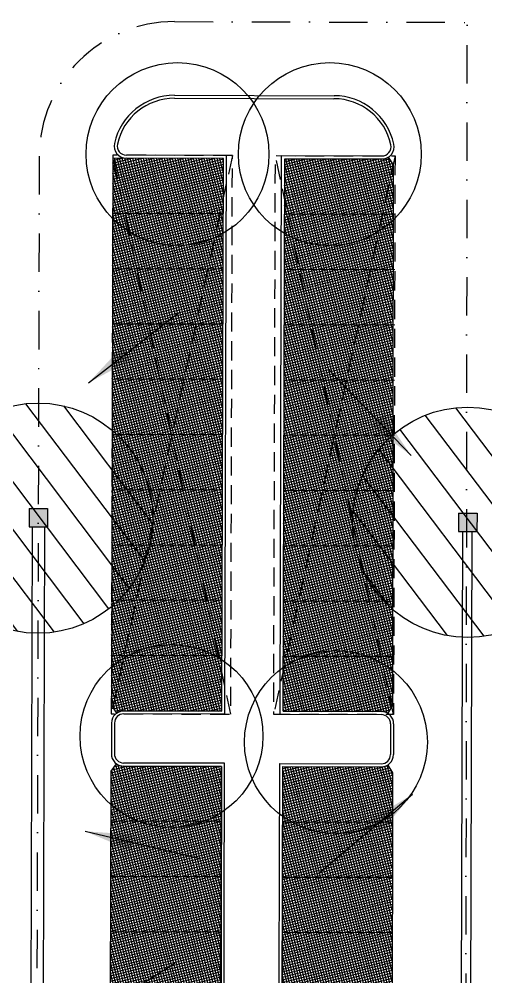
# Model space of a CAD drawing. Header units: feet. Extents: x 26064 to 27719, y 16802 to 28989.
# Drawn here: x 27178.7 to 27254.8, y 17658.3 to 17814.2 of the extents above; entities that cross this region are included whole.
import ezdxf

# ---------------------------------------------------------------- set-up
doc = ezdxf.new("R2010")
doc.units = ezdxf.units.FT
doc.header["$LTSCALE"] = 50
doc.header["$MEASUREMENT"] = 0
for name, pattern in [('CENTERPL', [0.25, 0.125, -0.0625, 0, -0.0625]), ('HIDDEN', [0.375, 0.25, -0.125]), ('HIDDEN25', [0.0938, 0.0625, -0.0313])]:
    doc.linetypes.add(name, pattern=pattern)
for name, color, linetype in [('CANOPY', 7, 'HIDDEN25'), ('CL-ROADS', 9, 'CENTERPL'), ('CONC-5INCH-BOUNDS', 251, 'Continuous'), ('CONC-5INCH-HATCH', 251, 'Continuous'), ('CURB-B', 4, 'Continuous'), ('CURB-F', 32, 'Continuous'), ('IAN-CHECK', 221, 'Continuous'), ('INLET PROTECTION', 1, 'HIDDEN'), ('INLET-HATCH', 9, 'Continuous'), ('PARKSTRIPES', 32, 'Continuous'), ('SD-OUTER-PRIVATE', 6, 'Continuous'), ('SD-STRUCTURE', 6, 'Continuous'), ('SD-STRUCTURE-PRIVATE', 6, 'Continuous')]:
    doc.layers.add(name, color=color, linetype=linetype)
doc.styles.add('ls80', font='simplex', dxfattribs={"oblique": 15, "height": 4})
doc.dimstyles.new('dim', dxfattribs={"dimtxt": 0.18, "dimasz": 0.16, "dimexe": 0.0625, "dimexo": 0.0625, "dimgap": 0.03, "dimtad": 3, "dimdec": 4, "dimzin": 0, "dimdsep": 46, "dimtxsty": 'ls80', "dimcen": 0.09, "dimclrd": 256, "dimclre": 256, "dimclrt": 256, "dimaunit": 1, "dimadec": 4, "dimazin": 0, "dimtfac": 1, "dimtdec": 4, "dimtofl": 0, "dimtmove": 2, "dimatfit": 3, "dimfxl": 0, "dimtolj": 1, "dimtzin": 0, "dimlwd": -1, "dimlwe": -1, "dimarcsym": 0})

msp = doc.modelspace()

# ---------------------------------------------------------------- hatches: boundary and pattern name
at = {"layer": 'CONC-5INCH-HATCH'}
h = msp.add_hatch(dxfattribs=at)
h.set_pattern_fill('ANSI37', scale=3.33, angle=329.2625, style=0)
edge = h.paths.add_edge_path()
edge.add_line((27193.972, 17791.5851), (27193.71694, 17702.44281))
edge.add_line((27193.71694, 17702.44281), (27194.57981, 17701.21584))
edge.add_arc((27195.7303, 17699.57988), 2, 89.844725, 125.1168706, ccw=False)
edge.add_line((27195.73572, 17701.57987), (27211.70832, 17701.53659))
edge.add_line((27211.70832, 17701.53659), (27211.97099, 17791.53599))
edge.add_line((27211.97099, 17791.53599), (27193.972, 17791.5851))
edge = h.paths.add_edge_path()
edge.add_line((27194.27893, 17598.22723), (27193.42227, 17599.45856))
edge.add_line((27193.42227, 17599.45856), (27193.68628, 17691.72901))
edge.add_line((27193.68628, 17691.72901), (27194.55645, 17692.95082))
edge.add_arc((27195.71666, 17694.5799), 2, 234.5418648, 269.844725)
edge.add_line((27195.71124, 17692.57991), (27211.68372, 17692.53662))
edge.add_line((27211.68372, 17692.53662), (27211.53523, 17641.53887))
edge.add_arc((27213.53522, 17641.53304), 2, 179.8331675, 269.8330514)
edge.add_line((27213.52939, 17639.53305), (27219.52537, 17639.51558))
edge.add_arc((27219.5312, 17641.51557), 2, 269.8330514, 359.8331674)
edge.add_line((27221.53119, 17641.50975), (27221.67969, 17692.50953))
edge.add_line((27221.67969, 17692.50953), (27237.70394, 17692.4661))
edge.add_arc((27237.70936, 17694.4661), 2, 269.844725, 301.3099556)
edge.add_line((27238.7487, 17692.75736), (27239.5282, 17691.47581))
edge.add_line((27239.5282, 17691.47581), (27239.41293, 17599.31779))
edge.add_line((27239.41293, 17599.31779), (27238.54311, 17598.09574))
edge.add_arc((27237.38334, 17596.46635), 2, 54.5575185, 89.844725)
edge.add_line((27237.38876, 17598.46634), (27221.40598, 17598.50965))
edge.add_line((27221.40598, 17598.50965), (27221.50498, 17632.50952))
edge.add_arc((27219.50499, 17632.51535), 2, 359.8331674, 449.8327524)
edge.add_line((27219.51083, 17634.51534), (27213.51485, 17634.53284))
edge.add_arc((27213.50901, 17632.53285), 2, 89.8327524, 179.8331675)
edge.add_line((27211.50902, 17632.53867), (27211.41002, 17598.53883))
edge.add_line((27211.41002, 17598.53883), (27195.427, 17598.58548))
edge.add_arc((27195.42116, 17596.58549), 2, 89.8327778, 124.8278374)
edge = h.paths.add_edge_path()
edge.add_line((27237.72842, 17701.46607), (27221.70577, 17701.50949))
edge.add_line((27221.70577, 17701.50949), (27221.96739, 17791.5089))
edge.add_line((27221.96739, 17791.5089), (27237.78705, 17791.46603))
edge.add_arc((27237.79247, 17793.46602), 2, 269.844725, 302.0939974)
edge.add_line((27238.85509, 17791.77166), (27239.65205, 17790.5009))
edge.add_line((27239.65205, 17790.5009), (27239.54193, 17702.45224))
edge.add_line((27239.54193, 17702.45224), (27238.76419, 17701.17368))
edge.add_arc((27237.723, 17699.46608), 2, 58.6278677, 89.844725)
at = {"layer": 'INLET PROTECTION', "linetype": 'Continuous'}
h = msp.add_hatch(dxfattribs=at)
h.set_pattern_fill('ANSI31', scale=37.499998, angle=262.0889784, style=0)
h.set_pattern_definition([(307.088978, (51292.7434, -5531.7675), (3.7392183, 2.82681806), [])])
edge = h.paths.add_edge_path()
edge.add_arc((27181.75511, 17732.95866), 18.75, 0, 360)
h = msp.add_hatch(dxfattribs=at)
h.set_pattern_fill('ANSI31', scale=37.499998, angle=262.0889784, style=0)
h.set_pattern_definition([(307.088978, (51362.778, -5532.429), (3.7392183, 2.82681806), [])])
edge = h.paths.add_edge_path()
edge.add_arc((27251.78976, 17732.29707), 18.75, 0, 360)

# ---------------------------------------------------------------- linework, layer by layer
at = {"layer": 'CANOPY', "color": 7}
for p, q in [((27213.44837, 17792.03164), (27193.70891, 17701.08536)), ((27213.18278, 17701.03224), (27193.95552, 17792.08468)), ((27239.9462, 17791.95588), (27220.18186, 17701.00942)), ((27239.7047, 17700.95616), (27220.44745, 17792.00882))]:
    msp.add_line(p, q, dxfattribs=at)
at = {"layer": 'CANOPY', "color": 7, "flags": 128}
for points in [[(27213.44837, 17792.03164), (27193.95552, 17792.08468), (27193.70891, 17701.08536), (27213.18278, 17701.03224)], [(27239.9462, 17791.95588), (27239.7047, 17700.95616), (27220.18186, 17701.00942), (27220.44745, 17792.00882), (27239.9462, 17791.95588)]]:
    msp.add_lwpolyline(points, close=True, dxfattribs=at)
at = {"layer": 'CL-ROADS', "color": 7}
for p, q in [((27251.84983, 17948.61971), (27251.38107, 17573.83401)), ((27204.03471, 17813.84831), (27251.6811, 17813.71422)), ((27181.97289, 17791.91135), (27181.34948, 17574.0373))]:
    msp.add_line(p, q, dxfattribs=at)
msp.add_arc((27203.9728, 17791.8484), 22, 89.8387514, 179.8360591, dxfattribs=at)
at = {"layer": 'CONC-5INCH-BOUNDS', "color": 7, "flags": 128}
for points in [[(27193.972, 17791.5851), (27193.71694, 17702.44281), (27194.57981, 17701.21584, -0.155130534), (27195.73572, 17701.57987), (27211.70832, 17701.53659), (27211.97099, 17791.53599), (27193.972, 17791.5851)], [(27237.72842, 17701.46607), (27221.70577, 17701.50949), (27221.96739, 17791.5089), (27237.78705, 17791.46603, 0.141650144), (27238.85509, 17791.77166), (27239.65205, 17790.5009), (27239.54193, 17702.45224), (27238.76419, 17701.17368, 0.137057895)], [(27194.27893, 17598.22723), (27193.42227, 17599.45856), (27193.68628, 17691.72901), (27194.55645, 17692.95082, 0.155267779), (27195.71124, 17692.57991), (27211.68372, 17692.53662), (27211.53523, 17641.53887, 0.414212969), (27213.52939, 17639.53305), (27219.52537, 17639.51558, 0.414214156), (27221.53119, 17641.50975), (27221.67969, 17692.50953), (27237.70394, 17692.4661, 0.13816215), (27238.7487, 17692.75736), (27239.5282, 17691.47581), (27239.41293, 17599.31779), (27238.54311, 17598.09574, 0.155197831), (27237.38876, 17598.46634), (27221.40598, 17598.50965), (27221.50498, 17632.50952, 0.414211441), (27219.51083, 17634.51534), (27213.51485, 17634.53284, 0.414215684), (27211.50902, 17632.53867), (27211.41002, 17598.53883), (27195.427, 17598.58548, 0.153892654)]]:
    msp.add_lwpolyline(points, format="xyb", close=True, dxfattribs=at)
at = {"layer": 'CURB-B', "color": 7, "flags": 128}
for points in [[(27204.00119, 17801.34658, 0.352514639), (27194.7039, 17793.90302)], [(27239.25875, 17793.78228, 0.352514639), (27230.00195, 17801.27612)], [(27194.7039, 17793.90302, 0.478727064), (27196.16438, 17792.07883)], [(27237.7884, 17791.96603, 0.478727064), (27239.25875, 17793.78228)], [(27195.73437, 17701.07987, 0.414208352), (27194.23031, 17699.58397)], [(27239.22299, 17699.45792, 0.414146713), (27237.72743, 17700.962)], [(27194.21667, 17694.58399, 0.414218772), (27195.7126, 17693.0799)], [(27237.7053, 17692.9661, 0.414208352), (27239.20936, 17694.462)]]:
    msp.add_lwpolyline(points, format="xyb", dxfattribs=at)
for points in [[(27204.00119, 17801.34658), (27230.00195, 17801.27612)], [(27212.47245, 17792.03463), (27196.16438, 17792.07883)], [(27212.20686, 17701.03523), (27212.47245, 17792.03463)], [(27221.20431, 17701.01085), (27221.4699, 17792.01025)], [(27221.4699, 17792.01025), (27237.7884, 17791.96603)], [(27212.20686, 17701.03523), (27195.73437, 17701.07987)], [(27221.20431, 17701.01085), (27237.72743, 17700.962)], [(27194.23031, 17699.58397), (27194.21667, 17694.58399)], [(27239.22299, 17699.45792), (27239.20936, 17694.462)], [(27212.18518, 17693.03526), (27195.7126, 17693.0799)], [(27212.03523, 17641.53741), (27212.18518, 17693.03526)], [(27221.03119, 17641.5112), (27221.18115, 17693.01088)], [(27221.18115, 17693.01088), (27237.7053, 17692.9661)]]:
    msp.add_lwpolyline(points, dxfattribs=at)
at = {"layer": 'CURB-F', "color": 7}
for p, q in [((27204.00254, 17801.84658), (27230.0033, 17801.77611)), ((27211.97099, 17791.53599), (27196.16303, 17791.57883)), ((27211.70832, 17701.53659), (27211.97099, 17791.53599)), ((27221.70577, 17701.50949), (27221.96844, 17791.5089)), ((27221.96739, 17791.5089), (27237.78705, 17791.46603)), ((27211.70832, 17701.53659), (27195.73572, 17701.57987)), ((27221.70577, 17701.50949), (27237.72842, 17701.46607)), ((27193.73031, 17699.58534), (27193.71667, 17694.58535)), ((27239.723, 17699.46062), (27239.70936, 17694.46064)), ((27211.68372, 17692.53662), (27195.71124, 17692.57991)), ((27211.53523, 17641.53887), (27211.68372, 17692.53662)), ((27221.53119, 17641.50975), (27221.67969, 17692.50953)), ((27221.67969, 17692.50953), (27237.70394, 17692.4661))]:
    msp.add_line(p, q, dxfattribs=at)
for centre, radius, start, end in [((27203.97545, 17791.85061), 9.996, 89.844725, 167.5179257), ((27229.97621, 17791.78015), 9.996, 12.1715243, 89.844725), ((27196.16845, 17793.57882), 2, 167.5179257, 269.844725), ((27237.79247, 17793.46602), 2, 269.844725, 12.1715243), ((27195.7303, 17699.57988), 2, 89.844725, 179.8437058), ((27237.723, 17699.46608), 2, 359.8437058, 89.844725), ((27195.71666, 17694.5799), 2, 179.8437058, 269.844725), ((27237.70936, 17694.4661), 2, 269.844725, 359.8437058)]:
    msp.add_arc(centre, radius, start, end, dxfattribs=at)
at = {"layer": 'IAN-CHECK', "color": 7}
for centre in [(27204.50429, 17792.25688), (27229.32398, 17792.25688), (27203.5115, 17697.477), (27230.31677, 17696.48454)]:
    msp.add_circle(centre, 14.90146, dxfattribs=at)
at = {"layer": 'INLET PROTECTION', "color": 7, "linetype": 'Continuous'}
for centre in [(27181.75511, 17732.95866), (27251.78976, 17732.29707)]:
    msp.add_circle(centre, 18.75, dxfattribs=at)
at = {"layer": 'INLET-HATCH', "color": 7}
for points in [[(27180.32545, 17734.5581), (27183.32544, 17734.54935), (27180.31669, 17731.55812), (27183.31668, 17731.54936)], [(27250.3146, 17733.77984), (27253.31458, 17733.77108), (27250.30584, 17730.77985), (27253.30583, 17730.7711)]]:
    msp.add_solid(points, dxfattribs=at)
at = {"layer": 'PARKSTRIPES', "color": 7}
for p, q in [((27211.94472, 17782.53603), (27193.94479, 17782.58481)), ((27221.943, 17782.50893), (27239.94294, 17782.46015)), ((27211.91846, 17773.53607), (27193.91852, 17773.58485)), ((27221.91674, 17773.50897), (27239.91667, 17773.46019)), ((27211.89219, 17764.5361), (27193.89225, 17764.58489)), ((27221.89047, 17764.50901), (27239.8904, 17764.46023)), ((27211.86592, 17755.53614), (27193.86599, 17755.58492)), ((27221.8642, 17755.50905), (27239.86414, 17755.46027)), ((27211.83965, 17746.53618), (27193.83972, 17746.58496)), ((27221.83793, 17746.50909), (27239.83787, 17746.4603)), ((27211.81339, 17737.53622), (27193.81345, 17737.585)), ((27221.81167, 17737.50912), (27239.8116, 17737.46034)), ((27211.78712, 17728.53626), (27193.78719, 17728.58504)), ((27221.7854, 17728.50916), (27239.78533, 17728.46038)), ((27211.76085, 17719.5363), (27193.76092, 17719.58508)), ((27221.75913, 17719.5092), (27239.75907, 17719.46042)), ((27211.73459, 17710.53633), (27193.73465, 17710.58511)), ((27221.73287, 17710.50924), (27239.7328, 17710.46046)), ((27211.65806, 17683.53666), (27193.65625, 17683.58544)), ((27221.65399, 17683.50957), (27239.65392, 17683.46078)), ((27211.63367, 17674.53669), (27193.63186, 17674.58547)), ((27221.62772, 17674.5096), (27239.62766, 17674.46082)), ((27211.60928, 17665.53672), (27193.60747, 17665.58551)), ((27221.60145, 17665.50964), (27239.60139, 17665.46086))]:
    msp.add_line(p, q, dxfattribs=at)
at = {"layer": 'SD-OUTER-PRIVATE', "color": 7}
for p, q in [((27180.81669, 17731.55666), (27180.49048, 17619.78747)), ((27182.81668, 17731.55082), (27182.49048, 17619.78164)), ((27250.69982, 17619.6007), (27251.0243, 17730.77775)), ((27252.19981, 17619.59632), (27252.52429, 17730.77338))]:
    msp.add_line(p, q, dxfattribs=at)
at = {"layer": 'SD-STRUCTURE-PRIVATE', "color": 7}
for p, q in [((27180.32545, 17734.5581), (27180.31669, 17731.55812)), ((27180.32545, 17734.5581), (27183.32544, 17734.54935)), ((27183.32544, 17734.54935), (27183.31668, 17731.54936)), ((27250.3146, 17733.77984), (27250.30584, 17730.77985)), ((27250.3146, 17733.77984), (27253.31458, 17733.77108)), ((27253.31458, 17733.77108), (27253.30583, 17730.7711)), ((27180.31669, 17731.55812), (27183.31668, 17731.54936)), ((27250.30584, 17730.77985), (27253.30583, 17730.7711))]:
    msp.add_line(p, q, dxfattribs=at)

# ---------------------------------------------------------------- leaders
at = {"layer": 'SD-STRUCTURE', "color": 7}
for points in [[(27189.98255, 17754.99596), (27204.66992, 17766.38699)], [(27242.5873, 17743.15716), (27229.15767, 17757.13429)], [(27242.80594, 17687.96644), (27227.49684, 17675.04505)], [(27189.43395, 17681.96205), (27207.99478, 17677.58238)], [(27188.14077, 17650.5247), (27204.07219, 17660.45705)]]:
    msp.add_leader(points, dimstyle='dim', override={"dimscale": 50, "dimgap": 0.03, "dimtad": 0, "dimpost": "'"}, dxfattribs=at)

doc.saveas('drawing.dxf')
